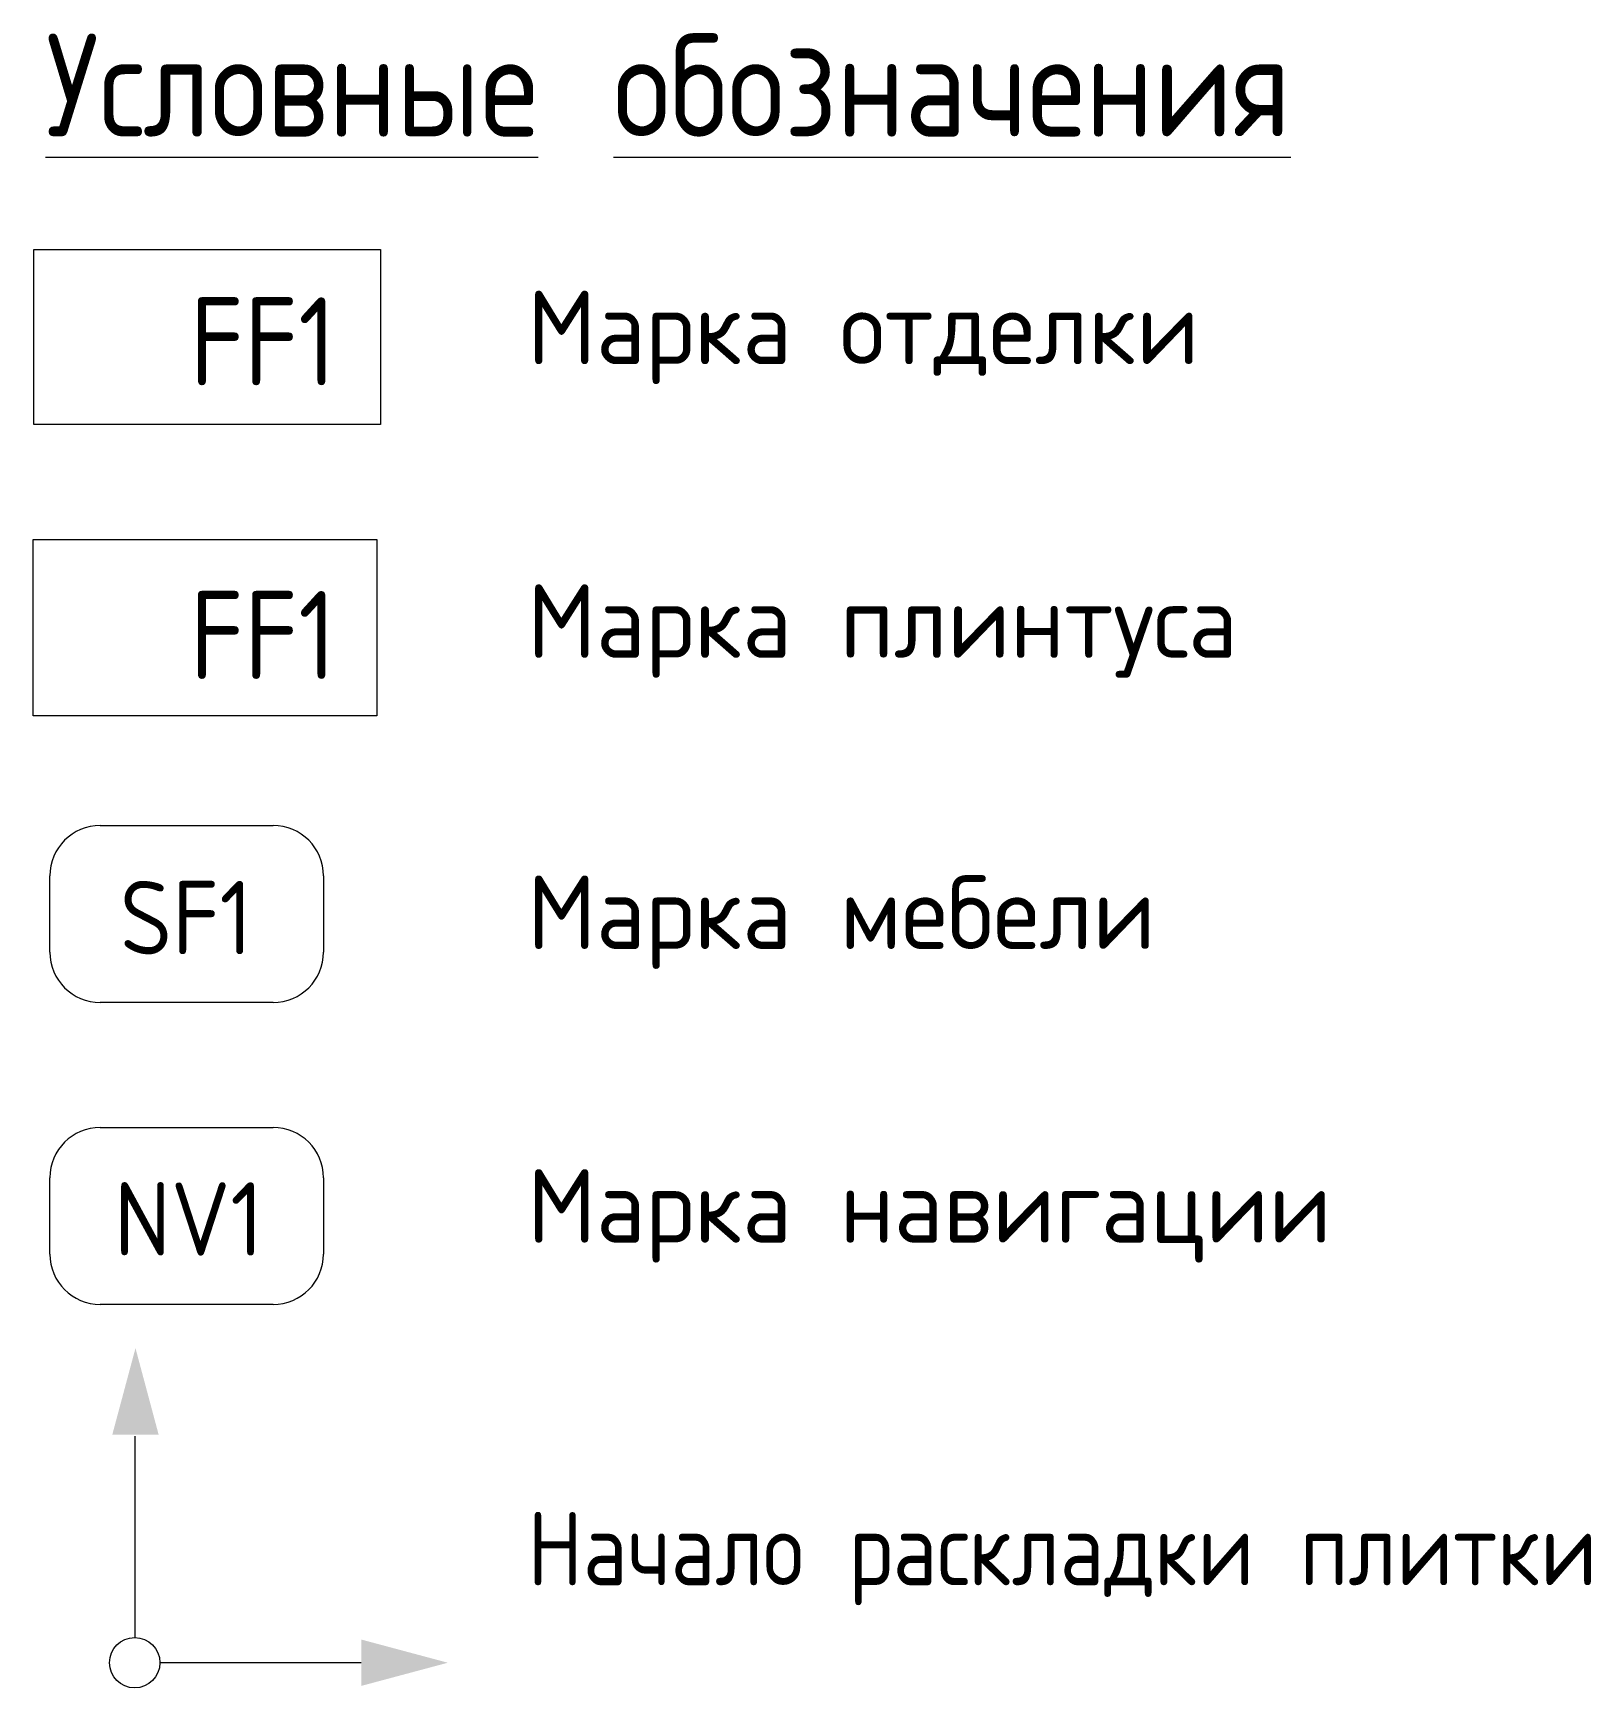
# Model space of a CAD drawing. Header units: millimetres. Extents: x 91786 to 132940, y -1987 to 10096.
# Drawn here: x 129225 to 132940, y -1987 to 1957 of the extents above; entities that cross this region are included whole.
import ezdxf

# ---------------------------------------------------------------- set-up
doc = ezdxf.new("R2010")
doc.units = ezdxf.units.MM
doc.layers.add('A-DETL', color=7, linetype='Continuous', lineweight=9)
doc.layers.add('G-ANNO-TEXT', color=7, linetype='Continuous', lineweight=9)
for name, color, linetype, lineweight, true_color in [('A-DETL-GENF-2', 1, 'Continuous', 9, 0xff0000), ('G-ANNO-TEXT-1', 7, 'Continuous', 9, 0x3c3c3c), ('G-ANNO-TEXT-2', 7, 'Continuous', 9, 0x008000), ('G-ANNO-TEXT-3', 1, 'Continuous', 9, 0xff0000)]:
    doc.layers.add(name, color=color, linetype=linetype, lineweight=lineweight, true_color=true_color)
doc.styles.add('GOST Common_4', font='GOST_Common.ttf', dxfattribs={"height": 175})
doc.styles.add('GOST Common_5', font='GOST_Common.ttf', dxfattribs={"width": 0.9, "height": 210})
doc.styles.add('GOST Common_6', font='GOST_Common.ttf', dxfattribs={"width": 0.9, "height": 245})
doc.styles.add('GOST Common_7', font='GOST_Common.ttf', dxfattribs={"width": 0.9, "height": 175})
doc.styles.add('ISOCPEUR_3', font='isocpeur.ttf', dxfattribs={"width": 0.9, "height": 175})

msp = doc.modelspace()

# ---------------------------------------------------------------- hatches: boundary and pattern name
at = {"layer": 'A-DETL-GENF-2'}
for points in [[(129414, -1383.9), (129524.7, -1383.9), (129469.4, -1177.4)], [(130007.6, -1982.5), (130214.1, -1927.2), (130007.6, -1871.9)]]:
    msp.add_hatch(color=256, dxfattribs=at).paths.add_polyline_path(points)

# ---------------------------------------------------------------- linework, layer by layer
at = {"layer": 'A-DETL'}
for p, q in [((129225.2, 750.1), (130045.2, 750.1)), ((129225.2, 330.1), (129225.2, 750.1)), ((130045.2, 750.1), (130045.2, 330.1)), ((130045.2, 330.1), (129225.2, 330.1)), ((129385.2, 68.3), (129797.7, 68.3)), ((129265.2, -233.3), (129265.2, -51.7)), ((129917.7, -51.7), (129917.7, -233.3)), ((129797.7, -353.3), (129385.2, -353.3)), ((129385.2, -651.3), (129797.7, -651.3)), ((129265.2, -953), (129265.2, -771.3)), ((129917.7, -771.3), (129917.7, -953)), ((129797.7, -1073), (129385.2, -1073)), ((129467.6, -1387.2), (129467.6, -1867.2)), ((130007.6, -1927.2), (129527.6, -1927.2))]:
    msp.add_line(p, q, dxfattribs=at)
msp.add_circle((129467.6, -1927.2), 60, dxfattribs=at)
for centre, start, end in [((129385.2, -51.7), 90, 180), ((129797.7, -51.7), 0, 90), ((129385.2, -233.3), 180, 270), ((129797.7, -233.3), 270, 0), ((129385.2, -771.3), 90, 180), ((129797.7, -771.3), 0, 90), ((129385.2, -953), 180, 270), ((129797.7, -953), 270, 0)]:
    msp.add_arc(centre, 120, start, end, dxfattribs=at)
at = {"layer": 'G-ANNO-TEXT-1', "flags": 128}
msp.add_lwpolyline([(129226.8, 1441.6), (130053.9, 1441.6), (130053.9, 1024.4), (129226.8, 1024.4)], close=True, dxfattribs=at)

# ---------------------------------------------------------------- texts
at = {"layer": 'G-ANNO-TEXT', "attachment_point": 1}
for s, insert, char_height, width, style in [('\\LУсловные', (129254.8, 1955.6), 245, 1550.544, 'GOST Common_6'), ('\\L\\fGOST Common|b0|i0|c204|p34|;\\W.9;\\L ', (130534.1, 1955.6), 245, 90.911, 'GOST Common_6'), ('\\Lобозначения', (130609.1, 1955.6), 245, 2111.164, 'GOST Common_6'), ('Начало', (130403.5, -1567.6), 175, 863.658, 'GOST Common_7'), ('\\fGOST Common|b0|i0|c204|p34|;\\W.9; ', (131116.1, -1567.6), 175, 65.658, 'GOST Common_7'), ('\\fGOST Common|b0|i0|c204|p34|;\\W.9; ', (132191.2, -1567.6), 175, 65.658, 'GOST Common_7'), ('раскладки', (131170.2, -1567.6), 175, 1237.405, 'GOST Common_7'), ('плитки', (132245.4, -1567.6), 175, 853.557, 'GOST Common_7')]:
    msp.add_mtext(s, dxfattribs=dict(at, insert=insert, char_height=char_height, width=width, style=style))
at = {"layer": 'G-ANNO-TEXT-1', "attachment_point": 1}
for s, insert, char_height, width, style in [('Марка', (130403.5, 1343.2), 175, 830.548, 'GOST Common_4'), ('\\fGOST Common|b0|i0|c204|p34|; ', (131088.7, 1343.2), 175, 72.954, 'GOST Common_4'), ('   FF1   ', (129254.8, 1327.3), 210, 929.316, 'GOST Common_5'), ('отделки', (131148.9, 1343.2), 175, 1099.915, 'GOST Common_4'), ('Марка', (130403.5, 643.2), 175, 830.548, 'GOST Common_4'), ('\\fGOST Common|b0|i0|c204|p34|; ', (131088.7, 643.2), 175, 72.954, 'GOST Common_4'), ('плинтуса', (131148.9, 643.2), 175, 1245.822, 'GOST Common_4'), ('Марка', (130403.5, -50.9), 175, 830.548, 'GOST Common_4'), ('\\fGOST Common|b0|i0|c204|p34|; ', (131088.7, -50.9), 175, 72.954, 'GOST Common_4'), ('мебели', (131148.9, -50.9), 175, 925.949, 'GOST Common_4'), ('Марка', (130403.5, -750.9), 175, 830.548, 'GOST Common_4'), ('\\fGOST Common|b0|i0|c204|p34|; ', (131088.7, -750.9), 175, 72.954, 'GOST Common_4'), ('навигации', (131148.9, -750.9), 175, 1414.177, 'GOST Common_4')]:
    msp.add_mtext(s, dxfattribs=dict(at, insert=insert, char_height=char_height, width=width, style=style))
at = {"layer": 'G-ANNO-TEXT-2', "char_height": 175, "attachment_point": 1, "style": 'ISOCPEUR_3'}
for s, insert, width in [('SF1', (129432.2, -63.7), 383.848), ('NV1', (129418.3, -782), 419.202)]:
    msp.add_mtext(s, dxfattribs=dict(at, insert=insert, width=width))
at = {"layer": 'G-ANNO-TEXT-3', "insert": (129254.8, 627.3), "char_height": 210, "width": 929.316, "attachment_point": 1, "style": 'GOST Common_5'}
msp.add_mtext('   FF1   ', dxfattribs=at)

doc.saveas('drawing.dxf')
